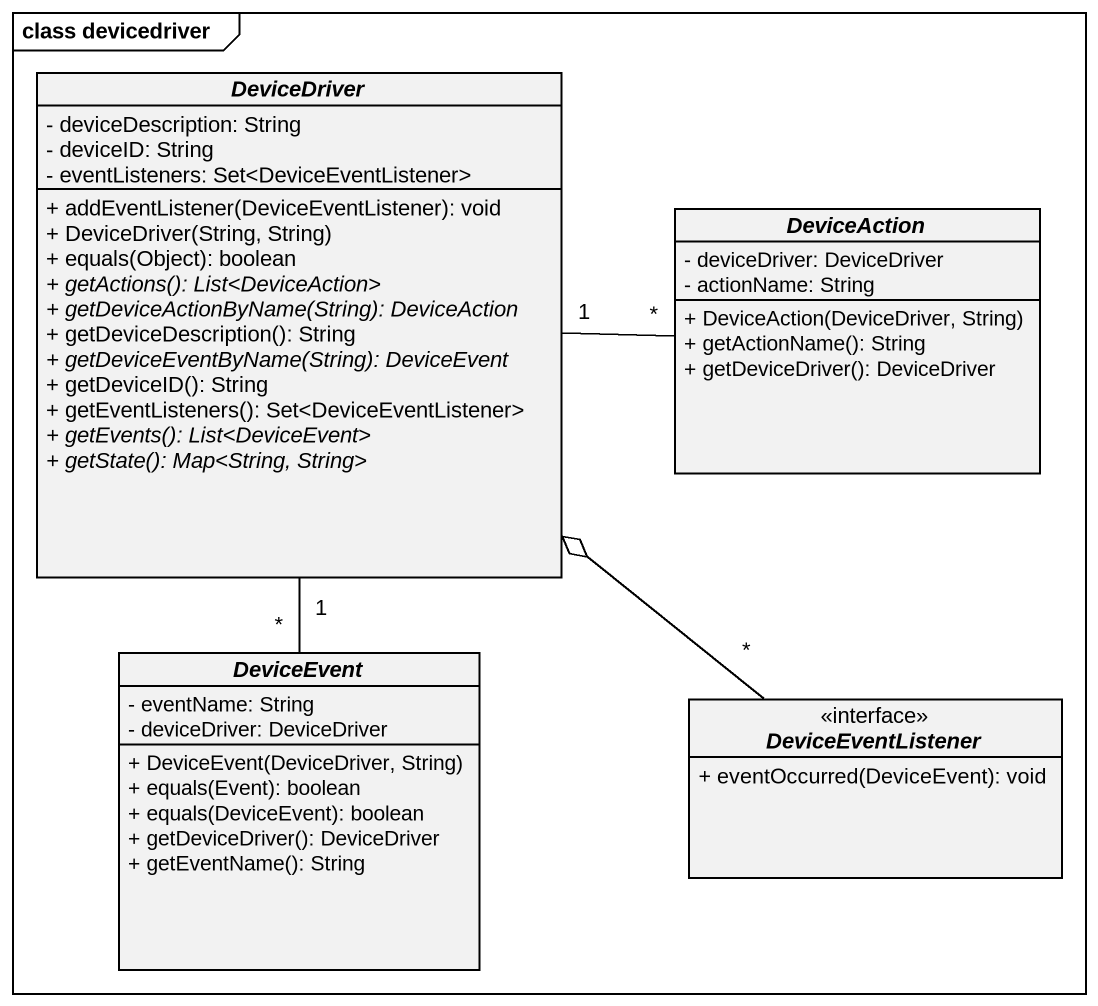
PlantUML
@startuml
mainframe class devicedriver
hide circle
hide empty members
skinparam classAttributeIconSize 0
abstract class DeviceDriver {
  - deviceDescription: String
  - deviceID: String
  - eventListeners: Set<DeviceEventListener>
  + addEventListener(DeviceEventListener): void
  + DeviceDriver(String, String)
  + equals(Object): boolean
  {abstract} + getActions(): List<DeviceAction>
  {abstract} + getDeviceActionByName(String): DeviceAction
  + getDeviceDescription(): String
  {abstract} + getDeviceEventByName(String): DeviceEvent
  + getDeviceID(): String
  + getEventListeners(): Set<DeviceEventListener>
  {abstract} + getEvents(): List<DeviceEvent>
  {abstract} + getState(): Map<String, String>
}
abstract class DeviceAction {
  - deviceDriver: DeviceDriver
  - actionName: String
  + DeviceAction(DeviceDriver, String)
  + getActionName(): String
  + getDeviceDriver(): DeviceDriver
}
abstract class DeviceEvent {
  - eventName: String
  - deviceDriver: DeviceDriver
  + DeviceEvent(DeviceDriver, String)
  + equals(Event): boolean
  + equals(DeviceEvent): boolean
  + getDeviceDriver(): DeviceDriver
  + getEventName(): String
}
interface DeviceEventListener <<interface>> {
  + eventOccurred(DeviceEvent): void
}
DeviceDriver "1" -right- "*" DeviceAction
DeviceDriver "1" -- "*" DeviceEvent
DeviceEventListener "*" -up-o DeviceDriver
@enduml
